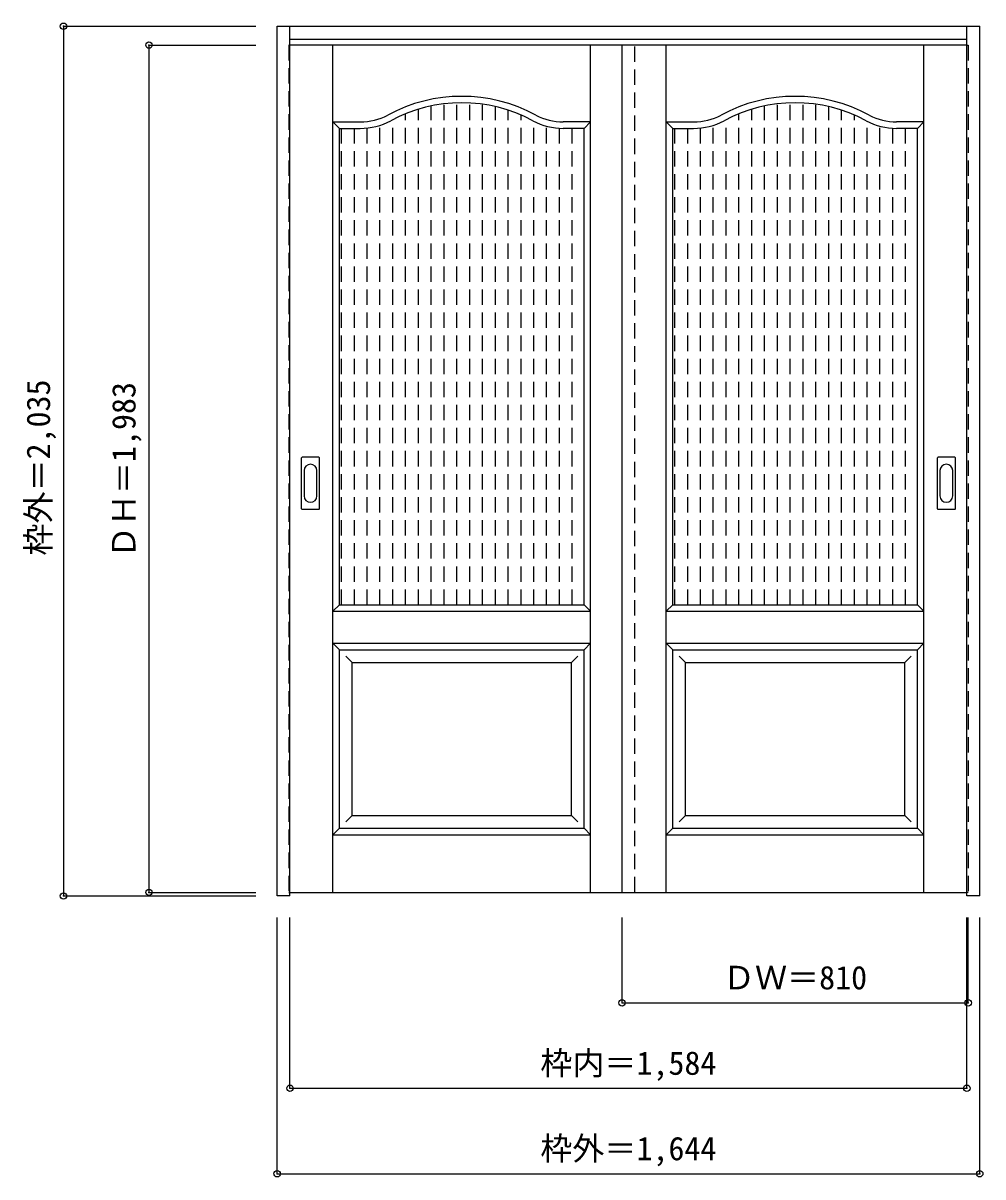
# Model space of a CAD drawing. Units: millimetres, scale not verified. Extents: x -1361 to 885, y -1535 to 1165.
import ezdxf
from ezdxf.enums import TextEntityAlignment as Align

# ---------------------------------------------------------------- set-up
doc = ezdxf.new("R2010")
doc.units = ezdxf.units.MM
doc.header["$LTSCALE"] = 30
doc.header["$PDMODE"] = 32
doc.header["$PDSIZE"] = 15
doc.linetypes.add('DASHED1', pattern=[1.8, 1.2, -0.6])
doc.layers.add('0-0', color=7, linetype='Continuous')
doc.layers.add('0-1_寸法', color=7, linetype='Continuous')
doc.styles.add('ＭＳ ゴシック', font='')
doc.styles.get('ＭＳ ゴシック').set_extended_font_data('MS Gothic')

msp = doc.modelspace()

# ---------------------------------------------------------------- linework, layer by layer
at = {"layer": '0-0', "color": 3}
for p, q in [((-766.13, -877.63), (-766.13, 1157.87)), ((-766.13, 1157.87), (877.87, 1157.87)), ((-736.13, -877.63), (-736.13, 1157.87)), ((847.87, -868.6), (847.87, 1157.87)), ((877.87, -877.63), (877.87, 1157.87)), ((-736.13, 1127.87), (847.87, 1127.87)), ((847.87, 1113.87), (-736.13, 1113.87)), ((40.87, -869.13), (40.87, 1113.87)), ((-47.63, 918.87), (-96.65, 918.87)), ((-47.63, -196.13), (-47.63, 918.87)), ((732.37, 918.87), (683.35, 918.87)), ((732.37, -196.13), (732.37, 918.87)), ((-709.13, 28.87), (-709.13, 147.87)), ((-668.63, 149.37), (-707.63, 149.37)), ((-667.13, 28.87), (-667.13, 147.87)), ((778.87, 28.87), (778.87, 147.87)), ((819.37, 149.37), (780.37, 149.37)), ((820.87, 28.87), (820.87, 147.87)), ((-707.63, 27.37), (-668.63, 27.37)), ((780.37, 27.37), (819.37, 27.37)), ((-620.63, -196.13), (-47.63, -196.13)), ((159.37, -196.13), (732.37, -196.13)), ((-47.63, -719.13), (-47.63, -301.13)), ((732.37, -719.13), (732.37, -301.13)), ((-620.63, -719.13), (-47.63, -719.13)), ((159.37, -719.13), (732.37, -719.13)), ((-736.13, -877.63), (-766.13, -877.63)), ((-736.13, -869.13), (847.87, -869.13)), ((847.87, -868.93), (847.87, -868.6))]:
    msp.add_line(p, q, dxfattribs=at)
at = {"layer": '0-0', "color": 4, "linetype": 'DASHED1'}
for p, q in [((-739.13, 1113.87), (-739.13, -869.13)), ((-736.13, 1113.87), (-739.13, 1113.87)), ((70.87, -869.13), (70.87, 1113.87)), ((847.87, 1113.87), (850.87, 1113.87)), ((-375.52, -196.13), (-375.52, 976.41)), ((-345.52, -196.13), (-345.52, 978.68)), ((-315.52, -196.13), (-315.52, 978.37)), ((-285.52, -196.13), (-285.52, 975.47)), ((404.48, -196.13), (404.48, 976.41)), ((434.48, -196.13), (434.48, 978.68)), ((464.48, -196.13), (464.48, 978.37)), ((494.48, -196.13), (494.48, 975.47)), ((-465.52, -196.13), (-465.52, 953.27)), ((-435.52, -196.13), (-435.52, 963.86)), ((-405.52, -196.13), (-405.52, 971.51)), ((-255.52, -196.13), (-255.52, 969.92)), ((-225.52, -196.13), (-225.52, 961.59)), ((-195.52, -196.13), (-195.52, 950.25)), ((314.48, -196.13), (314.48, 953.27)), ((344.48, -196.13), (344.48, 963.86)), ((374.48, -196.13), (374.48, 971.51)), ((524.48, -196.13), (524.48, 969.92)), ((554.48, -196.13), (554.48, 961.59)), ((584.48, -196.13), (584.48, 950.25)), ((-615.52, -196.13), (-615.52, 918.87)), ((-585.52, -196.13), (-585.52, 918.87)), ((-555.52, -196.13), (-555.52, 919.73)), ((-525.52, -196.13), (-525.52, 926.13)), ((-495.52, -196.13), (-495.52, 939.44)), ((-165.52, -196.13), (-165.52, 935.61)), ((-135.52, -196.13), (-135.52, 923.99)), ((-105.52, -196.13), (-105.52, 919.13)), ((-75.52, -196.13), (-75.52, 918.87)), ((164.48, -196.13), (164.48, 918.87)), ((194.48, -196.13), (194.48, 918.87)), ((224.48, -196.13), (224.48, 919.73)), ((254.48, -196.13), (254.48, 926.13)), ((284.48, -196.13), (284.48, 939.44)), ((614.48, -196.13), (614.48, 935.61)), ((644.48, -196.13), (644.48, 923.99)), ((674.48, -196.13), (674.48, 919.13)), ((704.48, -196.13), (704.48, 918.87)), ((-739.13, -869.13), (-736.13, -869.13))]:
    msp.add_line(p, q, dxfattribs=at)
at = {"layer": '0-0'}
for p, q in [((-635.63, -869.13), (-635.63, 1113.87)), ((-32.63, -869.13), (-32.63, 1113.87)), ((144.37, -869.13), (144.37, 1113.87)), ((747.37, -869.13), (747.37, 1113.87)), ((-620.63, 918.87), (-635.64, 933.87)), ((-635.63, 933.87), (-571.62, 933.87)), ((-32.63, 933.87), (-96.65, 933.87)), ((-47.63, 918.87), (-32.63, 933.87)), ((159.37, 918.87), (144.36, 933.87)), ((144.37, 933.87), (208.38, 933.87)), ((747.37, 933.87), (683.35, 933.87)), ((732.37, 918.87), (747.37, 933.87)), ((-703.13, 117.97), (-703.13, 58.77)), ((-673.13, 58.77), (-673.13, 117.97)), ((784.87, 117.97), (784.87, 58.77)), ((814.87, 58.77), (814.87, 117.97)), ((-620.63, -196.13), (-635.63, -211.13)), ((-635.63, -211.13), (-32.63, -211.13)), ((-47.63, -196.13), (-32.63, -211.13)), ((159.37, -196.13), (144.37, -211.13)), ((144.37, -211.13), (747.37, -211.13)), ((732.37, -196.13), (747.37, -211.13)), ((-635.63, -286.13), (-32.63, -286.13)), ((-635.63, -286.13), (-620.63, -301.13)), ((-32.63, -286.13), (-47.63, -301.13)), ((144.37, -286.13), (747.37, -286.13)), ((144.37, -286.13), (159.37, -301.13)), ((747.37, -286.13), (732.37, -301.13)), ((-605.63, -316.13), (-590.63, -331.13)), ((-62.63, -316.13), (-77.63, -331.13)), ((174.37, -316.13), (189.37, -331.13)), ((717.37, -316.13), (702.37, -331.13)), ((-590.63, -331.13), (-77.63, -331.13)), ((-590.63, -689.13), (-590.63, -331.13)), ((189.37, -331.13), (702.37, -331.13)), ((189.37, -689.13), (189.37, -331.13)), ((-590.63, -689.13), (-605.63, -704.13)), ((-77.63, -689.13), (-62.63, -704.13)), ((189.37, -689.13), (174.37, -704.13)), ((702.37, -689.13), (717.37, -704.13)), ((-620.63, -719.13), (-635.63, -734.13)), ((-47.63, -719.13), (-32.63, -734.13)), ((159.37, -719.13), (144.37, -734.13)), ((732.37, -719.13), (747.37, -734.13)), ((-635.63, -734.13), (-32.63, -734.13)), ((144.37, -734.13), (747.37, -734.13))]:
    msp.add_line(p, q, dxfattribs=at)
at = {"layer": '0-0', "color": 4, "linetype": 'DASHED1'}
msp.add_lwpolyline([(850.87, 1113.87), (850.87, -869.13), (847.87, -869.13)], dxfattribs=at)
at = {"layer": '0-0', "color": 3}
for points in [[(-620.63, -196.13), (-620.63, 918.87), (-571.62, 918.87)], [(159.37, -196.13), (159.37, 918.87), (208.38, 918.87)], [(-620.63, -719.13), (-620.63, -301.13), (-47.63, -301.13)], [(159.37, -719.13), (159.37, -301.13), (732.37, -301.13)], [(877.87, -877.63), (847.87, -877.63), (847.87, -868.93)]]:
    msp.add_lwpolyline(points, dxfattribs=at)
at = {"layer": '0-0'}
for points in [[(-590.63, -689.13), (-77.63, -689.13), (-77.63, -331.13)], [(189.37, -689.13), (702.37, -689.13), (702.37, -331.13)]]:
    msp.add_lwpolyline(points, dxfattribs=at)
for centre, radius, start, end in [((-334.13, 628.87), 365, 61.6423, 118.3577), ((445.87, 628.87), 365, 61.6423, 118.3577), ((-571.62, 1068.87), 135, 270, 298.3577), ((-96.65, 1068.87), 135, 241.6423, 270), ((208.38, 1068.87), 135, 270, 298.3577), ((683.35, 1068.87), 135, 241.6423, 270), ((-688.13, 117.97), 15, 0, 180), ((799.87, 117.97), 15, 0, 180), ((-688.13, 58.77), 15, 180, 0), ((799.87, 58.77), 15, 180, 0)]:
    msp.add_arc(centre, radius, start, end, dxfattribs=at)
at = {"layer": '0-0', "color": 3}
for centre, radius, start, end in [((-334.13, 628.87), 350, 61.6423, 118.3577), ((445.87, 628.87), 350, 61.6423, 118.3577), ((-571.62, 1068.87), 150, 270, 298.3577), ((-96.65, 1068.87), 150, 241.6423, 270), ((208.38, 1068.87), 150, 270, 298.3577), ((683.35, 1068.87), 150, 241.6423, 270), ((-707.63, 147.87), 1.5, 90, 180), ((-668.63, 147.87), 1.5, 0, 90), ((780.37, 147.87), 1.5, 90, 180), ((819.37, 147.87), 1.5, 0, 90), ((-707.63, 28.87), 1.5, 180, 270), ((-668.63, 28.87), 1.5, 270, 0), ((780.37, 28.87), 1.5, 180, 270), ((819.37, 28.87), 1.5, 270, 0)]:
    msp.add_arc(centre, radius, start, end, dxfattribs=at)
at = {"layer": '0-1_寸法', "color": 4}
for p, q in [((-1266.13, 1157.87), (-1266.13, -877.63)), ((-1266.13, 1157.87), (-816.13, 1157.87)), ((-1066.13, 1113.87), (-816.13, 1113.87)), ((-1066.13, 1113.87), (-1066.13, -869.13)), ((-1266.13, -877.63), (-816.13, -877.63)), ((-1066.13, -869.13), (-816.13, -869.13)), ((-766.13, -1527.63), (-766.13, -927.63)), ((-736.13, -1327.63), (-736.13, -927.63)), ((40.87, -1127.63), (40.87, -927.63)), ((850.87, -1127.63), (850.87, -927.63)), ((40.87, -1127.63), (850.87, -1127.63))]:
    msp.add_line(p, q, dxfattribs=at)
for points in [[(-766.13, -1527.63), (877.87, -1527.63), (877.87, -927.63)], [(-736.13, -1327.63), (847.87, -1327.63), (847.87, -927.63)]]:
    msp.add_lwpolyline(points, dxfattribs=at)
at = {"layer": '0-1_寸法'}
for p in [(-1266.13, 1157.87), (-1066.13, 1113.87), (-1066.13, -869.13), (-1266.13, -877.63), (40.87, -1127.63), (850.87, -1127.63), (-736.13, -1327.63), (847.87, -1327.63), (-766.13, -1527.63), (877.87, -1527.63)]:
    msp.add_point(p, dxfattribs=at)

# ---------------------------------------------------------------- texts
at = {"layer": '0-1_寸法', "style": 'ＭＳ ゴシック'}
for s, p in [('枠外＝2,035', (-1281.13, -80.88)), ('ＤＨ＝1,983', (-1081.13, -86.88))]:
    msp.add_text(s, height=54.99, rotation=90, dxfattribs=at).set_placement(p, align=Align.BOTTOM_LEFT)
for s, p in [('ＤＷ＝810', (277.12, -1112.63)), ('枠内＝1,584', (-150.38, -1312.63)), ('枠外＝1,644', (-150.38, -1512.63))]:
    msp.add_text(s, height=54.99, dxfattribs=at).set_placement(p, align=Align.BOTTOM_LEFT)

doc.saveas('drawing.dxf')
